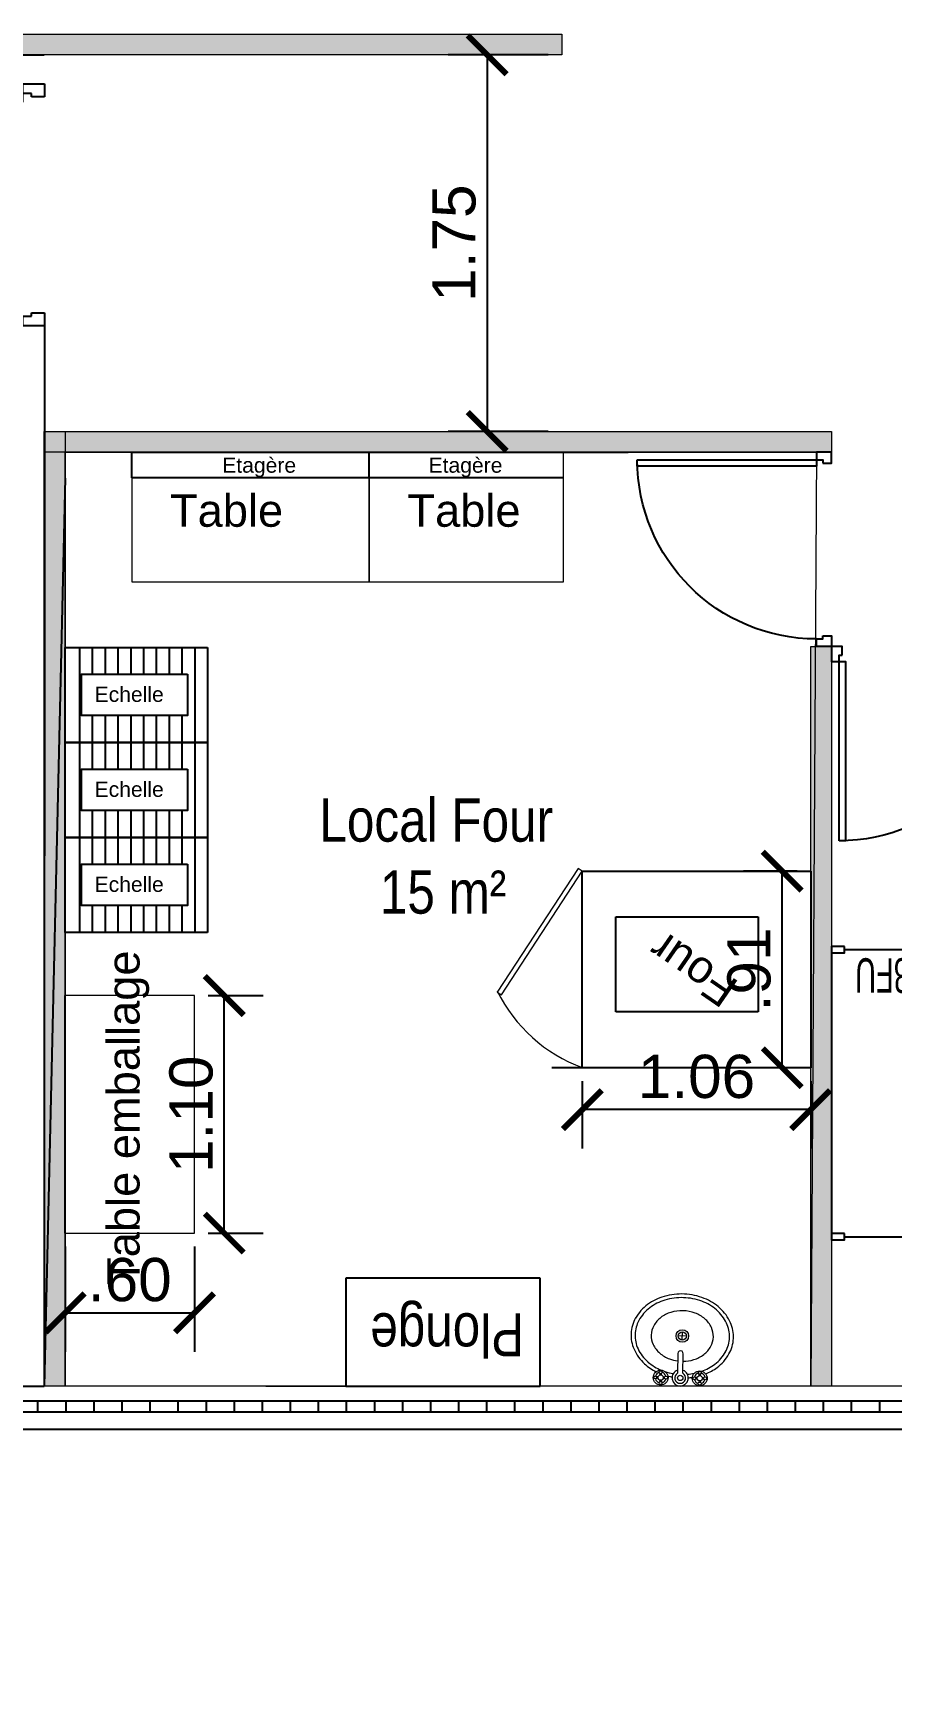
# Model space of a CAD drawing. Header units: millimetres. Extents: x 15590 to 15992, y 1055 to 1132.
# Drawn here: x 15900.69 to 15904.67, y 1069.27 to 1076.97 of the extents above; entities that cross this region are included whole.
import ezdxf
from ezdxf.enums import TextEntityAlignment as Align

# ---------------------------------------------------------------- set-up
doc = ezdxf.new("R2010")
doc.units = ezdxf.units.MM
doc.header["$MEASUREMENT"] = 0
doc.layers.get('0').update_dxf_attribs({"lineweight": 9})
for name, color, linetype in [('05_Textes', 7, 'Continuous'), ('59', 7, 'Continuous'), ('DRAUF', 7, 'Continuous'), ('gondole', 6, 'Continuous'), ('MENUISERIES_INT', 1, 'Continuous'), ('murs exterieurs.P', 7, 'Continuous'), ('PORTES', 15, 'Continuous'), ('surgeles', 4, 'Continuous')]:
    doc.layers.add(name, color=color, linetype=linetype)
doc.layers.add('DM cloison', color=7, linetype='Continuous', lineweight=9)
doc.layers.add('DM sanitaire', color=7, linetype='Continuous', lineweight=9)
doc.styles.add('Arial Narrow', font='ARIALN.TTF', dxfattribs={"height": 0.3})
doc.styles.get("Standard").update_dxf_attribs({"font": 'swiss.ttf', "height": 0.2})
doc.dimstyles.get("Standard").update_dxf_attribs({"dimtxt": 0.2, "dimasz": 0.18, "dimexe": 0.18, "dimexo": 0.0625, "dimgap": 0.05, "dimtad": 1, "dimzin": 4, "dimdsep": 46, "dimtxsty": 'Standard', "dimblk": 'ARCHTICK', "dimcen": 0.09, "dimadec": 0, "dimazin": 0, "dimtfac": 1, "dimtofl": 0, "dimtmove": 0, "dimatfit": 3, "dimfxl": 1, "dimtolj": 1, "dimtzin": 0, "dimarcsym": 0})

# ---------------------------------------------------------------- blocks, each defined once
blk = doc.blocks.new('*U473')
at = {"layer": 'DM cloison'}
blk.add_hatch(color=2, dxfattribs=at).paths.add_polyline_path([(-2244, 96), (-2244, 0), (1181.3, 0), (1181.3, 96)])
blk.add_lwpolyline([(-2244, 0), (1181.3, 0), (1181.3, 96), (-2244, 96)], close=True, dxfattribs=at)
blk = doc.blocks.new('*U490')
at = {"layer": 'DM cloison'}
blk.add_hatch(color=2, dxfattribs=at).paths.add_polyline_path([(-2561.9, 96), (-2561.9, 0), (3806.5, 0), (3806.5, 96)])
blk.add_lwpolyline([(-2561.9, 0), (3806.5, 0), (3806.5, 96), (-2561.9, 96)], close=True, dxfattribs=at)
blk = doc.blocks.new('A$C575D08F3')
at = {"layer": 'PORTES'}
for points in [[(-85, 3), (-85, 7), (-90, 7), (-90, 0), (-86.5, 0), (-86.5, 3)], [(-3.5, -83), (-3.5, 0), (-6.5, 0), (-6.5, -83)], [(-5, 3), (-5, 7), (0, 7), (0, 0), (-3.5, 0), (-3.5, 3)]]:
    blk.add_lwpolyline(points, close=True, dxfattribs=at)
blk.add_arc((-3.5, 0), 83, 180, 270, dxfattribs=at)
blk = doc.blocks.new('A$C15235E4B')
at = {"layer": 'DRAUF', "color": 32}
for p, q in [((0, 0), (0, 0.66)), ((0, 0.66), (0.44, 0.66)), ((0, 0.66), (0.44, 0.66)), ((0.44, 0.66), (0.44, 0)), ((0, 0.6007), (0.44, 0.6007)), ((0, 0.6007), (0.44, 0.6007)), ((0, 0.5414), (0.1239, 0.5414)), ((0, 0.5414), (0.1239, 0.5414)), ((0.316, 0.5414), (0.44, 0.5414)), ((0.316, 0.5414), (0.44, 0.5414)), ((0, 0.4821), (0.1239, 0.4821)), ((0, 0.4821), (0.1239, 0.4821)), ((0.316, 0.4821), (0.44, 0.4821)), ((0.316, 0.4821), (0.44, 0.4821)), ((0, 0.4229), (0.1239, 0.4229)), ((0, 0.4229), (0.1239, 0.4229)), ((0.316, 0.4229), (0.44, 0.4229)), ((0.316, 0.4229), (0.44, 0.4229)), ((0, 0.3636), (0.1239, 0.3636)), ((0, 0.3636), (0.1239, 0.3636)), ((0.316, 0.3636), (0.44, 0.3636)), ((0.316, 0.3636), (0.44, 0.3636)), ((0, 0.3043), (0.1239, 0.3043)), ((0, 0.3043), (0.1239, 0.3043)), ((0, 0.245), (0.1239, 0.245)), ((0, 0.245), (0.1239, 0.245)), ((0.316, 0.3043), (0.44, 0.3043)), ((0.316, 0.3043), (0.44, 0.3043)), ((0.316, 0.245), (0.44, 0.245)), ((0.316, 0.245), (0.44, 0.245)), ((0, 0.1857), (0.1239, 0.1857)), ((0, 0.1857), (0.1239, 0.1857)), ((0.316, 0.1857), (0.44, 0.1857)), ((0.316, 0.1857), (0.44, 0.1857)), ((0, 0.1264), (0.1239, 0.1264)), ((0, 0.1264), (0.1239, 0.1264)), ((0.316, 0.1264), (0.44, 0.1264)), ((0.316, 0.1264), (0.44, 0.1264)), ((0, 0.0671), (0.44, 0.0671)), ((0, 0.0671), (0.44, 0.0671)), ((0.44, 0), (0, 0))]:
    blk.add_line(p, q, dxfattribs=at)
blk.add_lwpolyline([(0.1239, 0.5672), (0.316, 0.5672), (0.316, 0.0762), (0.1239, 0.0762)], close=True, dxfattribs=at)
at = {"insert": (0.1822, 0.1368), "char_height": 0.07, "width": 6.225749, "attachment_point": 1, "rotation": 90}
blk.add_mtext('Echelle', dxfattribs=at)
blk = doc.blocks.new('_ArchTick')
at = {"color": 0, "linetype": 'ByBlock', "const_width": 0.15}
blk.add_lwpolyline([(-0.5, -0.5), (0.5, 0.5)], dxfattribs=at)
blk = doc.blocks.new('*D464')
at = {"color": 0, "lineweight": -2, "transparency": 16777216}
for p, q in [((15904.2285, 1073.0883), (15903.9785, 1073.0883)), ((15904.1585, 1072.1783), (15904.1585, 1073.0883)), ((15904.2285, 1072.1783), (15903.9785, 1072.1783))]:
    blk.add_line(p, q, dxfattribs=at)
at = {"layer": 'DEFPOINTS', "color": 0, "transparency": 16777216}
for p in [(15904.1585, 1073.0883), (15904.291, 1073.0883), (15904.291, 1072.1783)]:
    blk.add_point(p, dxfattribs=at)
at = {"color": 0, "lineweight": -2, "transparency": 16777216, "xscale": 0.18, "yscale": 0.18, "zscale": 0.18}
for p, rotation in [((15904.1585, 1073.0883), 90), ((15904.1585, 1072.1783), 270)]:
    blk.add_blockref('_ArchTick', p, dxfattribs=dict(at, rotation=rotation))
at = {"color": 0, "transparency": 16777216, "insert": (15904.0057, 1072.6333), "char_height": 0.2, "attachment_point": 5, "rotation": 90}
blk.add_mtext('\\A1;.91', dxfattribs=at)
blk = doc.blocks.new('*D465')
at = {"color": 0, "lineweight": -2, "transparency": 16777216}
for p, q in [((15903.232, 1072.1158), (15903.232, 1071.8038)), ((15904.291, 1072.1158), (15904.291, 1071.8038)), ((15904.291, 1071.9838), (15903.232, 1071.9838))]:
    blk.add_line(p, q, dxfattribs=at)
at = {"layer": 'DEFPOINTS', "color": 0, "transparency": 16777216}
for p in [(15903.232, 1072.1783), (15904.291, 1072.1783), (15903.232, 1071.9838)]:
    blk.add_point(p, dxfattribs=at)
at = {"color": 0, "lineweight": -2, "transparency": 16777216, "xscale": 0.18, "yscale": 0.18, "zscale": 0.18, "rotation": 180}
blk.add_blockref('_ArchTick', (15903.232, 1071.9838), dxfattribs=at)
at = {"color": 0, "lineweight": -2, "transparency": 16777216, "xscale": 0.18, "yscale": 0.18, "zscale": 0.18}
blk.add_blockref('_ArchTick', (15904.291, 1071.9838), dxfattribs=at)
at = {"color": 0, "transparency": 16777216, "insert": (15903.7615, 1072.1366), "char_height": 0.2, "attachment_point": 5}
blk.add_mtext('\\A1;1.06', dxfattribs=at)
blk = doc.blocks.new('*D423')
at = {"color": 0, "lineweight": -2, "transparency": 16777216}
for p, q in [((15900.8357, 1071.3497), (15900.8357, 1070.8625)), ((15901.4357, 1071.3497), (15901.4357, 1070.8625)), ((15900.8357, 1071.0425), (15901.4357, 1071.0425))]:
    blk.add_line(p, q, dxfattribs=at)
at = {"layer": 'DEFPOINTS', "color": 0, "transparency": 16777216}
for p in [(15900.8357, 1071.4122), (15901.4357, 1071.4122), (15901.4357, 1071.0425)]:
    blk.add_point(p, dxfattribs=at)
at = {"color": 0, "lineweight": -2, "transparency": 16777216, "xscale": 0.18, "yscale": 0.18, "zscale": 0.18, "rotation": 180}
blk.add_blockref('_ArchTick', (15900.8357, 1071.0425), dxfattribs=at)
at = {"color": 0, "lineweight": -2, "transparency": 16777216, "xscale": 0.18, "yscale": 0.18, "zscale": 0.18}
blk.add_blockref('_ArchTick', (15901.4357, 1071.0425), dxfattribs=at)
at = {"color": 0, "transparency": 16777216, "insert": (15901.1357, 1071.1953), "char_height": 0.2, "attachment_point": 5}
blk.add_mtext('\\A1;.60', dxfattribs=at)
blk = doc.blocks.new('*D424')
at = {"color": 0, "lineweight": -2, "transparency": 16777216}
for p, q in [((15901.4982, 1072.5122), (15901.7533, 1072.5122)), ((15901.5733, 1071.4122), (15901.5733, 1072.5122)), ((15901.4982, 1071.4122), (15901.7533, 1071.4122))]:
    blk.add_line(p, q, dxfattribs=at)
at = {"layer": 'DEFPOINTS', "color": 0, "transparency": 16777216}
for p in [(15901.4357, 1072.5122), (15901.5733, 1072.5122), (15901.4357, 1071.4122)]:
    blk.add_point(p, dxfattribs=at)
at = {"color": 0, "lineweight": -2, "transparency": 16777216, "xscale": 0.18, "yscale": 0.18, "zscale": 0.18}
for p, rotation in [((15901.5733, 1072.5122), 90), ((15901.5733, 1071.4122), 270)]:
    blk.add_blockref('_ArchTick', p, dxfattribs=dict(at, rotation=rotation))
at = {"color": 0, "transparency": 16777216, "insert": (15901.4205, 1071.9622), "char_height": 0.2, "attachment_point": 5, "rotation": 90}
blk.add_mtext('\\A1;1.10', dxfattribs=at)
blk = doc.blocks.new('A$C67822F08')
at = {"layer": 'DRAUF'}
for p, q in [((0.9, 0.5), (0, 0.5)), ((0, 0.5), (0, 0)), ((0.9, 0), (0.9, 0.5)), ((0, 0), (0.9, 0))]:
    blk.add_line(p, q, dxfattribs=at)
at = {"layer": '05_Textes', "insert": (0.4303, 0.3629), "char_height": 0.2, "width": 2.666162, "attachment_point": 2, "style": 'Arial Narrow'}
blk.add_mtext('Plonge', dxfattribs=at)
blk = doc.blocks.new('in lavabo')
for p, q in [((-0.1027, -0.0344), (-0.1094, -0.0344)), ((-0.1026, -0.0406), (-0.1094, -0.0406)), ((-0.0937, -0.0255), (-0.0937, -0.0187)), ((-0.0937, -0.0496), (-0.0937, -0.0562)), ((-0.0875, -0.0254), (-0.0875, -0.0187)), ((-0.0875, -0.0495), (-0.0875, -0.0562)), ((-0.0786, -0.0344), (-0.0719, -0.0344)), ((-0.0786, -0.0406), (-0.0719, -0.0406)), ((-0.0125, -0.0591), (-0.0125, -0.15)), ((0.0125, -0.15), (0.0125, -0.0591)), ((0.0786, -0.0344), (0.0719, -0.0344)), ((0.0787, -0.0406), (0.0719, -0.0406)), ((0.0875, -0.0255), (0.0875, -0.0187)), ((0.0875, -0.0496), (0.0875, -0.0562)), ((0.0938, -0.0254), (0.0938, -0.0187)), ((0.0938, -0.0495), (0.0938, -0.0562)), ((0.1026, -0.0344), (0.1094, -0.0344)), ((0.1027, -0.0406), (0.1094, -0.0406)), ((-0.0063, -0.2125), (-0.0063, -0.2513)), ((-0.0257, -0.2319), (0.0131, -0.2319))]:
    blk.add_line(p, q)
at = {"linetype": 'Continuous'}
blk.add_line((-0.0125, -0.0374), (-0.0125, -0.0374), dxfattribs=at)
for centre, radius in [((-0.0906, -0.0375), 0.0344), ((-0.1156, -0.0375), 0.00699), ((-0.0906, -0.0375), 0.0125), ((-0.0906, -0.0125), 0.00699), ((-0.0906, -0.0625), 0.00699), ((-0.0656, -0.0375), 0.00699), ((0, -0.0375), 0.0125), ((0.0906, -0.0375), 0.0344), ((0.0656, -0.0375), 0.00699), ((0.0906, -0.0375), 0.0125), ((0.0906, -0.0125), 0.00699), ((0.0906, -0.0625), 0.00699), ((0.1156, -0.0375), 0.00699), ((-0.0063, -0.2319), 0.0291), ((-0.0063, -0.2319), 0.0194)]:
    blk.add_circle(centre, radius)
for centre, radius, start, end in [((0, -0.0375), 0.0375, 289.6514, 250.3603), ((-0.0906, -0.0375), 0.025, 105.2407, 164.2093), ((-0.0906, -0.0375), 0.025, 196.2342, 253.9047), ((-0.0906, -0.0375), 0.025, 16.44125, 74.07887), ((-0.0906, -0.0375), 0.025, 286.12, 344.0884), ((0, -0.0375), 0.025, 300.3431, 239.7554), ((0.0906, -0.0375), 0.025, 106.12, 164.0884), ((0.0906, -0.0375), 0.025, 196.4413, 254.0789), ((0.0906, -0.0375), 0.025, 285.2407, 344.2093), ((0.0906, -0.0375), 0.025, 16.23422, 73.90469), ((0, -0.15), 0.0125, 180, 0)]:
    blk.add_arc(centre, radius, start, end)
for centre, radius, start, end in [((-0.0236, -0.2797), 0.2403, 113.06724, 127.46196), ((-0.022, -0.2785), 0.222, 110.53483, 128.22951), ((-0.022, -0.2785), 0.222, 108.8567, 108.95962), ((-0.0236, -0.2797), 0.2403, 106.88731, 106.98482), ((-0.0093, -0.3267), 0.2893, 106.83597, 106.88731), ((-0.0076, -0.3236), 0.2694, 95.40502, 102.32102), ((-0.0093, -0.3267), 0.2893, 95.5863, 99.37639), ((-0.0093, -0.3267), 0.2893, 85.67514, 85.67874), ((-0.0076, -0.3236), 0.2694, 72.90442, 81.56946), ((-0.0093, -0.3267), 0.2893, 76.72914, 80.72264), ((0.0082, -0.2789), 0.222, 50.15563, 69.05814), ((-0.0093, -0.3267), 0.2893, 69.42163, 69.52572), ((0.0079, -0.2808), 0.2403, 68.94454, 69.42163), ((0.0079, -0.2808), 0.2403, 48.84698, 64.2831), ((-0.0834, -0.2294), 0.1603, 151.31802, 178.15447), ((-0.0468, -0.2494), 0.2021, 127.46196, 151.31802), ((-0.0448, -0.2496), 0.1852, 128.22951, 152.13293), ((-0.0312, -0.2434), 0.122, 128.48887, 152.37626), ((-0.0164, -0.262), 0.1458, 107.98193, 128.48887), ((-0.0069, -0.2912), 0.1765, 91.80948, 107.98193), ((-0.0069, -0.2912), 0.1765, 70.73657, 83.68128), ((0.0032, -0.2623), 0.1458, 50.22963, 70.73657), ((0.0184, -0.2439), 0.122, 26.34225, 50.22963), ((0.0317, -0.2506), 0.1852, 26.25222, 50.15563), ((0.033, -0.252), 0.2021, 24.99092, 48.84698), ((-0.0834, -0.2294), 0.1603, 178.15447, 204.99092), ((-0.0802, -0.2308), 0.1451, 152.13293, 179.19257), ((-0.0802, -0.2308), 0.1451, 179.19257, 206.25222), ((-0.0543, -0.2313), 0.096, 152.37626, 179.35925), ((-0.0543, -0.2313), 0.096, 179.35925, 206.34225), ((0.0417, -0.2324), 0.096, 359.35925, 26.34225), ((0.0677, -0.2329), 0.1451, 359.19257, 26.25222), ((0.0709, -0.2344), 0.1603, 358.15447, 24.99092), ((-0.0456, -0.2117), 0.2021, 204.99092, 228.84698), ((-0.0443, -0.2131), 0.1852, 206.25222, 230.15563), ((-0.031, -0.2198), 0.122, 206.34225, 230.22963), ((0.0187, -0.2203), 0.122, 308.48887, 332.37626), ((0.0417, -0.2324), 0.096, 332.37626, 359.35925), ((0.0323, -0.2142), 0.1852, 308.22951, 332.13293), ((0.0677, -0.2329), 0.1451, 332.13293, 359.19257), ((0.0709, -0.2344), 0.1603, 331.31802, 358.15447), ((-0.0204, -0.183), 0.2403, 228.84698, 249.42163), ((-0.0207, -0.1848), 0.222, 230.15563, 250.62713), ((-0.0157, -0.2015), 0.1458, 230.22963, 250.73657), ((-0.0056, -0.1725), 0.1765, 250.73657, 269.35925), ((-0.0056, -0.1725), 0.1765, 269.35925, 287.98193), ((0.0039, -0.2017), 0.1458, 287.98193, 308.48887), ((0.0095, -0.1853), 0.222, 287.75802, 308.22951), ((0.011, -0.184), 0.2403, 286.88731, 307.46196), ((0.0343, -0.2143), 0.2021, 307.46196, 331.31802), ((-0.0032, -0.1371), 0.2893, 249.42163, 268.15447), ((-0.005, -0.1401), 0.2694, 250.62713, 269.19257), ((-0.0032, -0.1371), 0.2893, 268.15447, 286.88731), ((-0.005, -0.1401), 0.2694, 269.19257, 287.75802)]:
    blk.add_arc(centre, radius, start, end, dxfattribs=at)
blk = doc.blocks.new('*U474')
at = {"layer": 'DM cloison'}
blk.add_hatch(color=2, dxfattribs=at).paths.add_polyline_path([(-2244, 96), (-2244, 0), (2177.2, 0), (2177.2, 96)])
blk.add_lwpolyline([(-2244, 0), (2177.2, 0), (2177.2, 96), (-2244, 96)], close=True, dxfattribs=at)
blk = doc.blocks.new('M618FU-1330')
for points in [[(-0.6365, 1.345), (-0.6465, 1.345), (-0.6465, 1.36), (-0.6765, 1.36), (-0.6765, 1.33), (-0.6465, 1.33), (-0.6465, 1.345), (-0.6365, 1.345)], [(-0.06, 1.345), (-0.6365, 1.345)], [(-0.636, 0.015), (-0.636, 1.345)], [(-0.6365, 0.015), (-0.6465, 0.015), (-0.6465, 0.03), (-0.6765, 0.03), (-0.6765, 0), (-0.6465, 0), (-0.6465, 0.015), (-0.6365, 0.015)], [(-0.06, 0.015), (-0.6365, 0.015)]]:
    blk.add_lwpolyline(points)
for points in [[(-0.06, 1.33), (0, 1.33), (0, 1.36), (-0.06, 1.36)], [(-0.06, 0), (0, 0), (0, 0.03), (-0.06, 0.03)]]:
    blk.add_lwpolyline(points, close=True)
at = {"color": 7, "lineweight": 25}
blk.add_lwpolyline([(0, 0.03), (0, 1.33)], dxfattribs=at)
at = {"color": 151, "lineweight": 15, "width": 0.6}
blk.add_text('618FU', height=0.16, dxfattribs=at).set_placement((-0.1097, 0.1351), align=Align.MIDDLE_RIGHT)
blk = doc.blocks.new('*U489')
at = {"layer": 'DM cloison'}
blk.add_hatch(color=2, dxfattribs=at).paths.add_polyline_path([(-2202, 96), (-2202, 0), (1445.4, 0), (1445.4, 96)])
blk.add_lwpolyline([(-2202, 0), (1445.4, 0), (1445.4, 96), (-2202, 96)], close=True, dxfattribs=at)
blk = doc.blocks.new('PP100')
at = {"layer": '59', "color": 105, "linetype": 'Continuous'}
for p, q in [((107.5, 113), (103.5, 113)), ((103.5, 113), (103.5, 10)), ((107.5, 10), (107.5, 113)), ((0, 10), (4.5, 10)), ((0, 0), (0, 10)), ((4.5, 10), (4.5, 6)), ((103.5, 10), (107.5, 10)), ((107.5, 6), (107.5, 10)), ((107.5, 10), (112, 10)), ((112, 10), (112, 0)), ((6, 0), (0, 0)), ((4.5, 6), (6, 6)), ((6, 6), (6, 0)), ((106, 6), (107.5, 6)), ((106, 0), (106, 6)), ((112, 0), (106, 0))]:
    blk.add_line(p, q, dxfattribs=at)
for points in [[(91.02, 80.46, 0), (100.02, 80.46, 0), (100.02, 77.71, 0), (99.59, 76.79, 0), (99.16, 76.48, 0), (98.3, 76.17, 0), (97.02, 76.17, 0), (96.16, 76.48, 0), (95.73, 76.79, 0), (95.31, 77.71, 0), (95.31, 80.46, 0)], [(91.02, 73.26, 0), (100.02, 73.26, 0), (100.02, 70.5, 0), (99.59, 69.58, 0), (99.16, 69.28, 0), (98.3, 68.97, 0), (97.02, 68.97, 0), (96.16, 69.28, 0), (95.73, 69.58, 0), (95.31, 70.5, 0), (95.31, 73.26, 0)], [(98.73, 58.24, 0), (99.16, 57.63, 0), (100.02, 56.71, 0), (91.02, 56.71, 0)], [(100.02, 49.81, 0), (99.59, 50.73, 0), (98.3, 51.35, 0), (96.16, 51.65, 0), (94.88, 51.65, 0), (92.74, 51.35, 0), (91.45, 50.73, 0), (91.02, 49.81, 0), (91.02, 49.2, 0), (91.45, 48.28, 0), (92.74, 47.67, 0), (94.88, 47.36, 0), (96.16, 47.36, 0), (98.3, 47.67, 0), (99.59, 48.28, 0), (100.02, 49.2, 0), (100.02, 49.81, 0)], [(100.02, 42.61, 0), (99.59, 43.53, 0), (98.3, 44.14, 0), (96.16, 44.45, 0), (94.88, 44.45, 0), (92.74, 44.14, 0), (91.45, 43.53, 0), (91.02, 42.61, 0), (91.02, 42, 0), (91.45, 41.08, 0), (92.74, 40.47, 0), (94.88, 40.16, 0), (96.16, 40.16, 0), (98.3, 40.47, 0), (99.59, 41.08, 0), (100.02, 42, 0), (100.02, 42.61, 0)]]:
    blk.add_polyline3d(points, dxfattribs=at)
blk.add_arc((107.5, 10), 103, 90, 180, dxfattribs=at)
blk = doc.blocks.new('*D492')
at = {"color": 0, "lineweight": -2, "transparency": 16777216}
for p, q in [((15903.0744, 1076.8702), (15902.6116, 1076.8702)), ((15902.7916, 1076.8702), (15902.7916, 1075.1251)), ((15903.0744, 1075.1251), (15902.6116, 1075.1251))]:
    blk.add_line(p, q, dxfattribs=at)
at = {"layer": 'DEFPOINTS', "color": 0, "transparency": 16777216}
for p in [(15903.1369, 1076.8702), (15902.7916, 1075.1251), (15903.1369, 1075.1251)]:
    blk.add_point(p, dxfattribs=at)
at = {"color": 0, "lineweight": -2, "transparency": 16777216, "xscale": 0.18, "yscale": 0.18, "zscale": 0.18}
for p, rotation in [((15902.7916, 1076.8702), 90), ((15902.7916, 1075.1251), 270)]:
    blk.add_blockref('_ArchTick', p, dxfattribs=dict(at, rotation=rotation))
at = {"color": 0, "transparency": 16777216, "insert": (15902.6388, 1075.9976), "char_height": 0.2, "attachment_point": 5, "rotation": 90}
blk.add_mtext('\\A1;1.75', dxfattribs=at)

msp = doc.modelspace()

# ---------------------------------------------------------------- hatches: boundary and pattern name
at = {"layer": 'murs exterieurs.P', "linetype": 'Continuous', "ltscale": 1000}
h = msp.add_hatch(dxfattribs=at)
h.set_pattern_fill('ISOLANT_POLYSTYRENE_0005', color=256, scale=0.1, angle=90, style=0, pattern_type=2)
h.set_pattern_definition([(90, (15888.23031, 1074.85421), (-0.13, 8e-18), []), (180, (15888.23031, 1074.85421), (-8e-18, -0.13), [])])
h.paths.add_polyline_path([(15896.6685, 1070.5837), (15907.5184, 1070.5837), (15907.5184, 1070.6337), (15896.6685, 1070.6337)], flags=0)

# ---------------------------------------------------------------- linework, layer by layer
at = {"color": 32}
for p, q in [((15901.1447, 1075.0291), (15901.1447, 1074.4291)), ((15902.2447, 1075.0291), (15902.2447, 1074.4291)), ((15902.2447, 1074.4291), (15902.2447, 1075.0291)), ((15903.1447, 1074.4291), (15903.1447, 1075.0291)), ((15901.1447, 1074.4291), (15902.2447, 1074.4291)), ((15902.2447, 1074.4291), (15903.1447, 1074.4291)), ((15904.291, 1073.0883), (15903.232, 1073.0883)), ((15903.232, 1073.0883), (15903.232, 1072.1783)), ((15904.291, 1072.1783), (15904.291, 1073.0883)), ((15901.4357, 1072.5122), (15900.8357, 1072.5122)), ((15901.4357, 1071.4122), (15901.4357, 1072.5122)), ((15903.232, 1072.1783), (15904.291, 1072.1783)), ((15900.8357, 1071.4122), (15901.4357, 1071.4122))]:
    msp.add_line(p, q, dxfattribs=at)
msp.add_line((15908.3082, 1070.7037), (15896.7685, 1070.7037))
msp.add_lwpolyline([(15900.8357, 1075.0291), (15904.3171, 1075.0291), (15904.291, 1070.7037), (15900.8357, 1070.7038), (15900.8357, 1075.0291)])
msp.add_lwpolyline([(15903.232, 1073.0883), (15903.2129, 1073.1008), (15902.8384, 1072.5278), (15902.8575, 1072.5153)], close=True, dxfattribs=at)
msp.add_circle((15910.6295, 1093.1562), 38.4411)
msp.add_arc((15903.4781, 1072.8475), 0.7129, 206.19182, 249.80584, dxfattribs=at)
at = {"layer": 'DM sanitaire', "color": 7, "linetype": 'Continuous'}
msp.add_line((15901.7668, 1070.7037), (15902.1643, 1070.7037), dxfattribs=at)
at = {"layer": 'DRAUF', "color": 32}
for p, q in [((15901.1447, 1074.9108), (15901.1447, 1075.0291)), ((15901.1447, 1075.0291), (15902.2447, 1075.0291)), ((15902.2447, 1074.9108), (15902.2447, 1075.0291)), ((15902.2447, 1075.0291), (15903.4447, 1075.0291)), ((15902.2447, 1074.9108), (15901.1447, 1074.9108)), ((15903.1447, 1074.9108), (15902.2447, 1074.9108)), ((15903.3873, 1072.8775), (15904.0473, 1072.8775)), ((15903.3873, 1072.4375), (15903.3873, 1072.8775)), ((15903.3873, 1072.4375), (15903.3873, 1072.8775)), ((15904.0473, 1072.8775), (15904.0473, 1072.4375)), ((15900.8357, 1071.4122), (15900.8357, 1072.5122)), ((15904.0473, 1072.4375), (15903.3873, 1072.4375))]:
    msp.add_line(p, q, dxfattribs=at)
at = {"layer": 'DRAUF'}
for p, q in [((15903.2287, 1073.0883), (15904.291, 1073.0883)), ((15903.232, 1072.1783), (15903.232, 1073.0883)), ((15904.291, 1073.0883), (15904.291, 1072.1783)), ((15904.291, 1072.1783), (15903.091, 1072.1783))]:
    msp.add_line(p, q, dxfattribs=at)
at = {"layer": 'murs exterieurs.P', "color": 31, "linetype": 'Continuous', "lineweight": 25, "ltscale": 1000}
msp.add_line((15907.5184, 1070.6337), (15896.6685, 1070.6337), dxfattribs=at)
at = {"layer": 'murs exterieurs.P', "linetype": 'Continuous', "ltscale": 1000}
msp.add_line((15896.6685, 1070.5837), (15907.5184, 1070.5837), dxfattribs=at)
at = {"layer": 'murs exterieurs.P', "linetype": 'Continuous', "ltscale": 1000, "flags": 128}
msp.add_lwpolyline([(15896.6685, 1070.5037), (15907.5184, 1070.5037)], dxfattribs=at)
at = {"layer": 'surgeles'}
for p, q in [((15896.7723, 1076.8702), (15900.7397, 1076.8702)), ((15900.7406, 1075.615), (15900.7397, 1070.7038)), ((15900.8357, 1074.9091), (15900.7397, 1070.7037)), ((15896.7731, 1070.7037), (15900.7397, 1070.7038))]:
    msp.add_line(p, q, dxfattribs=at)

# ---------------------------------------------------------------- block references
at = {"rotation": 178.9664986470137}
msp.add_blockref('in lavabo', (15903.6852, 1070.7037), dxfattribs=at)
at = {"layer": 'DM cloison', "xscale": -0.001, "yscale": 0.001, "zscale": 0.001}
for name, p in [('*U490', (15900.575, 1076.8702)), ('*U489', (15902.1851, 1075.0291))]:
    msp.add_blockref(name, p, dxfattribs=at)
at = {"layer": 'DM cloison', "xscale": -0.001, "yscale": 0.001, "zscale": 0.001, "rotation": 270}
for name, p in [('*U474', (15900.7397, 1072.9478)), ('*U473', (15904.291, 1072.9477))]:
    msp.add_blockref(name, p, dxfattribs=at)
at = {"layer": 'DRAUF'}
for name, p, rotation in [('A$C15235E4B', (15900.8357, 1074.1249), 270), ('A$C15235E4B', (15900.8357, 1073.6849), 270), ('A$C15235E4B', (15900.8357, 1073.2449), 270), ('A$C67822F08', (15903.0367, 1071.2037), 180)]:
    msp.add_blockref(name, p, dxfattribs=dict(at, rotation=rotation))
at = {"layer": 'gondole', "rotation": 180}
msp.add_blockref('M618FU-1330', (15904.387, 1072.7402), dxfattribs=at)
at = {"layer": 'MENUISERIES_INT', "ltscale": 5, "xscale": -0.01000000000021828, "yscale": 0.01000000000021828, "zscale": 0.01000000000021828, "rotation": 270}
msp.add_blockref('A$C575D08F3', (15904.3171, 1075.0291), dxfattribs=at)
at = {"layer": 'MENUISERIES_INT', "ltscale": 5, "xscale": -0.01000000000021828, "yscale": 0.01000000000021828, "zscale": 0.01000000000021828}
msp.add_blockref('A$C575D08F3', (15904.387, 1074.0591), dxfattribs=at)
at = {"layer": 'surgeles', "xscale": 0.00999999999839929, "yscale": 0.00999999999839929, "zscale": 0.00999999999839929, "rotation": 90}
msp.add_blockref('PP100', (15900.7406, 1075.615), dxfattribs=at)

# ---------------------------------------------------------------- texts
for s, height, p in [('Etagère', 0.07, (15901.564, 1074.9341)), ('Etagère', 0.07, (15902.5199, 1074.9341)), ('Table', 0.15, (15901.3222, 1074.6839)), ('Table', 0.15, (15902.4222, 1074.6839))]:
    msp.add_text(s, height=height).set_placement(p)
msp.add_text('Table emballage', height=0.15, rotation=90).set_placement((15901.1809, 1071.1722))
at = {"insert": (15903.8794, 1072.4487), "char_height": 0.15, "width": 6.225749, "attachment_point": 1, "rotation": 145.38887}
msp.add_mtext('Four', dxfattribs=at)
at = {"layer": '05_Textes', "insert": (15902.5554, 1073.4253), "char_height": 0.2, "width": 2.666162, "attachment_point": 2, "style": 'Arial Narrow'}
msp.add_mtext('Local Four\\P 15 m²', dxfattribs=at)

# ---------------------------------------------------------------- dimensions: what is measured, and where the dimension line sits
for base, p1, p2, angle, picture, middle in [((15902.7916, 1075.1251), (15903.1369, 1076.8702), (15903.1369, 1075.1251), 90, '*D492', (15902.6388, 1075.9976)), ((15901.5733, 1072.5122), (15901.4357, 1071.4122), (15901.4357, 1072.5122), 90, '*D424', (15901.4205, 1071.9622)), ((15903.232, 1071.9838), (15904.291, 1072.1783), (15903.232, 1072.1783), 180, '*D465', (15903.7615, 1072.1366))]:
    dim = msp.add_linear_dim(base=base, p1=p1, p2=p2, angle=angle, dimstyle='Standard')
    dim.commit()
    dim.dimension.update_dxf_attribs({"geometry": picture, "text_midpoint": middle})
for base, p1, p2, angle, picture, middle in [((15904.1585, 1073.0883), (15904.291, 1072.1783), (15904.291, 1073.0883), 270, '*D464', (15904.1585, 1072.6333)), ((15901.4357, 1071.0425), (15900.8357, 1071.4122), (15901.4357, 1071.4122), 180, '*D423', (15901.1357, 1071.0425))]:
    dim = msp.add_linear_dim(base=base, p1=p1, p2=p2, angle=angle, dimstyle='Standard')
    dim.commit()
    dim.dimension.update_dxf_attribs({"geometry": picture, "text_midpoint": middle, "dimtype": 160})

doc.saveas('drawing.dxf')
